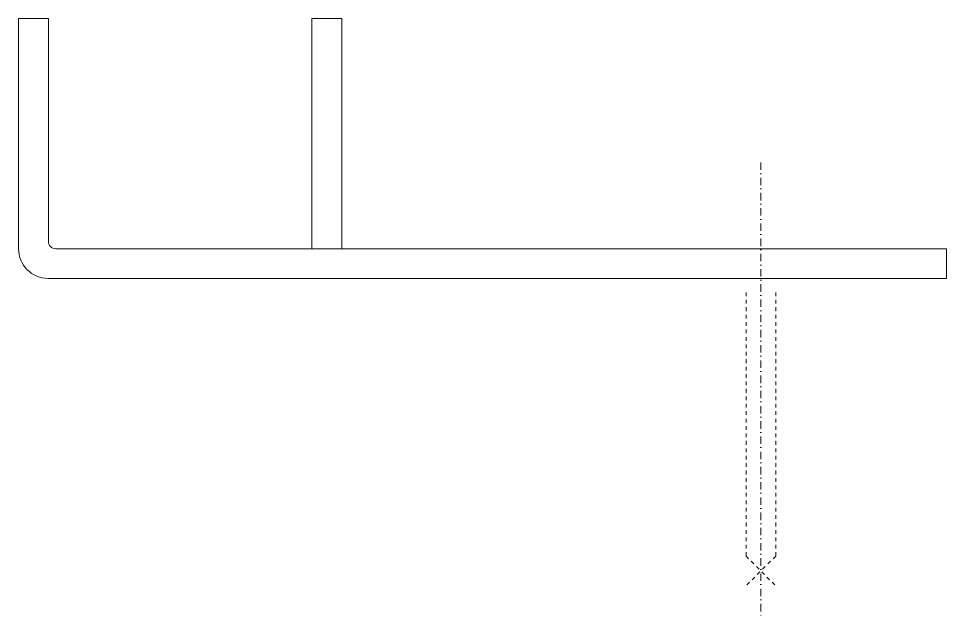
# Model space of a CAD drawing. Header units: metres. Extents: x -8 to 242, y -89 to 72.
import ezdxf

# ---------------------------------------------------------------- set-up
doc = ezdxf.new("R2010")
doc.units = ezdxf.units.M
doc.linetypes.add('Streep 1_1', pattern=[2, 1, -1])
doc.linetypes.add('Streep-stip _ detail', pattern=[4, 2, -1, 0, -1])
doc.layers.add('A-DETL-GENF', color=92, linetype='Continuous', lineweight=18)

# ---------------------------------------------------------------- blocks, each defined once
blk = doc.blocks.new('20 dakvoetanker - 25x170 6x60-1497576-00_0 Basismaterialen')
at = {"layer": 'A-DETL-GENF'}
for p, q in [((-8.04, 10), (-8.04, 72)), ((-8.04, 72), (0, 72)), ((0, 12), (0, 72)), ((71, 10), (71, 72)), ((71, 72), (79.04, 72)), ((79.04, 10), (79.04, 72)), ((2, 10), (241.96, 10)), ((241.96, 10), (241.96, 2)), ((241.96, 2), (-0.04, 2))]:
    blk.add_line(p, q, dxfattribs=at)
at = {"layer": 'A-DETL-GENF', "linetype": 'Streep-stip _ detail', "lineweight": 13}
blk.add_line((191.96, 33.21), (191.96, -88.79), dxfattribs=at)
at = {"layer": 'A-DETL-GENF', "linetype": 'Streep 1_1', "lineweight": 13}
for p, q in [((187.96, -1.79), (187.96, -72.79)), ((195.96, -1.79), (195.96, -72.79)), ((195.96, -72.79), (187.96, -80.79)), ((187.96, -72.79), (195.96, -80.79))]:
    blk.add_line(p, q, dxfattribs=at)
at = {"layer": 'A-DETL-GENF'}
for centre, radius in [((-0.04, 10), 8), ((2, 12), 2)]:
    blk.add_arc(centre, radius, 180, 270, dxfattribs=at)

msp = doc.modelspace()

# ---------------------------------------------------------------- block references
msp.add_blockref('20 dakvoetanker - 25x170 6x60-1497576-00_0 Basismaterialen', (0, 0))

doc.saveas('drawing.dxf')
